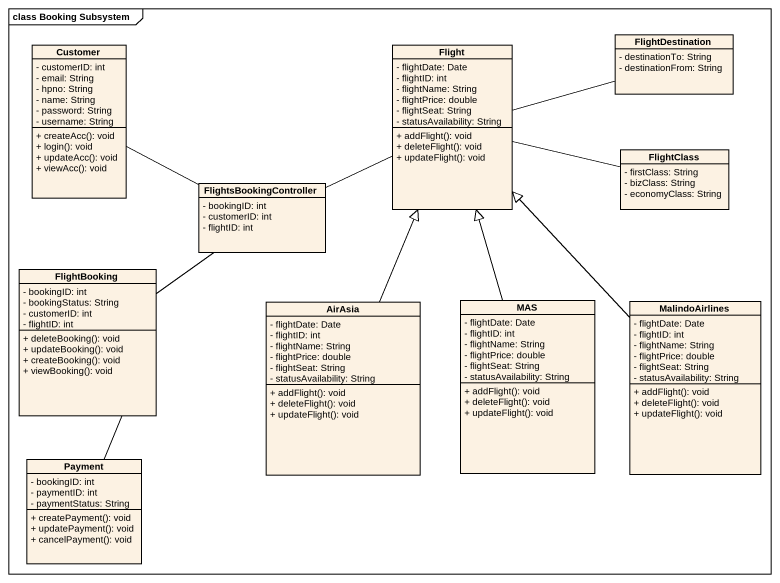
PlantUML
@startuml
mainframe class Booking Subsystem
hide circle
hide empty members
skinparam classAttributeIconSize 0
class FlightDestination {
  - destinationTo: String
  - destinationFrom: String
}
class Customer {
  - customerID: int
  - email: String
  - hpno: String
  - name: String
  - password: String
  - username: String
  + createAcc(): void
  + login(): void
  + updateAcc(): void
  + viewAcc(): void
}
class Flight {
  - flightDate: Date
  - flightID: int
  - flightName: String
  - flightPrice: double
  - flightSeat: String
  - statusAvailability: String
  + addFlight(): void
  + deleteFlight(): void
  + updateFlight(): void
}
class FlightClass {
  - firstClass: String
  - bizClass: String
  - economyClass: String
}
class FlightsBookingController {
  - bookingID: int
  - customerID: int
  - flightID: int
}
class FlightBooking {
  - bookingID: int
  - bookingStatus: String
  - customerID: int
  - flightID: int
  + deleteBooking(): void
  + updateBooking(): void
  + createBooking(): void
  + viewBooking(): void
}
class AirAsia {
  - flightDate: Date
  - flightID: int
  - flightName: String
  - flightPrice: double
  - flightSeat: String
  - statusAvailability: String
  + addFlight(): void
  + deleteFlight(): void
  + updateFlight(): void
}
class MAS {
  - flightDate: Date
  - flightID: int
  - flightName: String
  - flightPrice: double
  - flightSeat: String
  - statusAvailability: String
  + addFlight(): void
  + deleteFlight(): void
  + updateFlight(): void
}
class MalindoAirlines {
  - flightDate: Date
  - flightID: int
  - flightName: String
  - flightPrice: double
  - flightSeat: String
  - statusAvailability: String
  + addFlight(): void
  + deleteFlight(): void
  + updateFlight(): void
}
class Payment {
  - bookingID: int
  - paymentID: int
  - paymentStatus: String
  + createPayment(): void
  + updatePayment(): void
  + cancelPayment(): void
}
Flight -right- FlightDestination
Flight -right- FlightClass
FlightsBookingController -left- Customer
FlightsBookingController -right- Flight
FlightsBookingController -- FlightBooking
FlightBooking -- Payment
AirAsia -up-|> Flight
MAS -up-|> Flight
MalindoAirlines -up-|> Flight
@enduml
